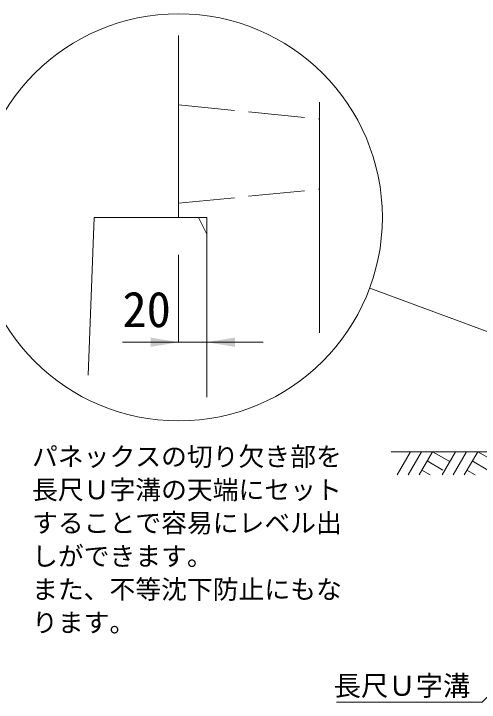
# Model space of a CAD drawing. Units: millimetres at full size, sheet at 1:20; some dimension numbers follow another scale. Extents: x -5417 to 12733, y 2858 to 10283.
# Drawn here: x -2922 to -1929, y 7068 to 8537 of the extents above; entities that cross this region are included whole.
import ezdxf
from ezdxf.enums import TextEntityAlignment as Align

# ---------------------------------------------------------------- set-up
doc = ezdxf.new("R2010")
doc.units = ezdxf.units.MM
doc.header["$LTSCALE"] = 20
doc.linetypes.add('DASHED', pattern=[7.5, 6, -1.5])
for name, color, linetype, lineweight in [('0_2', 7, 'Continuous', 13), ('寸法線', 7, 'Continuous', 9), ('引出線', 4, 'Continuous', 9), ('本体', 2, 'Continuous', 20), ('ﾊｯﾁﾝｸﾞ', 7, 'Continuous', 5)]:
    doc.layers.add(name, color=color, linetype=linetype, lineweight=lineweight)
doc.styles.add('ＭＳ ゴシック', font='')
doc.styles.get('ＭＳ ゴシック').set_extended_font_data('MS Gothic')

# ---------------------------------------------------------------- blocks, each defined once
blk = doc.blocks.new('filled_arrow')
at = {"color": 0, "linetype": 'Continuous', "lineweight": -2}
blk.add_solid([(7.5, 1.25), (0, 0), (7.5, -1.25)], dxfattribs=at)

msp = doc.modelspace()

# ---------------------------------------------------------------- linework, layer by layer
at = {"layer": '0_2', "lineweight": 9}
msp.add_line((-2162.71, 7951.86), (-1337.08, 7646.06), dxfattribs=at)
at = {"layer": '0_2', "lineweight": 20}
msp.add_line((-1799.05, 7602.72), (-2117.02, 7602.72), dxfattribs=at)
at = {"layer": '0_2', "lineweight": 9}
msp.add_circle((-2570.03, 8102.72), 434.36, dxfattribs=at)
at = {"layer": '寸法線'}
for p, q in [((-2570.03, 8022.72), (-2570.03, 7836.31)), ((-2510.03, 8022.72), (-2510.03, 7836.31)), ((-2690.03, 7836.31), (-2390.03, 7836.31))]:
    msp.add_line(p, q, dxfattribs=at)
at = {"layer": '引出線'}
msp.add_lwpolyline([(-1738.2, 7253.12), (-1923.15, 7068.17), (-2233.23, 7068.17)], dxfattribs=at)
at = {"layer": '本体'}
for p, q in [((-2570.03, 8490.74), (-2570.03, 8102.72)), ((-2270.03, 8348.8), (-2270.03, 7856.63)), ((-2750.03, 8102.72), (-2762.97, 7766.08)), ((-2750.03, 8102.72), (-2528.03, 8102.72)), ((-2510.03, 8102.72), (-2570.03, 8102.72)), ((-2510.03, 8066.72), (-2528.03, 8102.72)), ((-2510.03, 8102.72), (-2510.03, 7719.37))]:
    msp.add_line(p, q, dxfattribs=at)
at = {"layer": '本体', "linetype": 'DASHED', "lineweight": 9}
for p, q in [((-2570.03, 8342.72), (-2270.03, 8312.72)), ((-2570.03, 8132.72), (-2270.03, 8162.72))]:
    msp.add_line(p, q, dxfattribs=at)
at = {"layer": 'ﾊｯﾁﾝｸﾞ', "lineweight": 9}
for p, q in [((-2075.68, 7602.72), (-2104.32, 7553.1)), ((-2052.05, 7602.72), (-2080.7, 7553.1)), ((-2028.43, 7602.72), (-2057.08, 7553.1)), ((-2028.43, 7602.72), (-1991.86, 7581.61)), ((-1979.67, 7602.72), (-2008.32, 7553.1)), ((-1956.05, 7602.72), (-1984.7, 7553.1)), ((-1932.43, 7602.72), (-1961.08, 7553.1)), ((-1932.43, 7602.72), (-1895.86, 7581.61)), ((-2039.85, 7582.94), (-2006.44, 7563.64)), ((-1943.85, 7582.94), (-1910.44, 7563.64)), ((-2051.27, 7563.15), (-2033.86, 7553.1)), ((-1955.28, 7563.15), (-1937.86, 7553.1))]:
    msp.add_line(p, q, dxfattribs=at)

# ---------------------------------------------------------------- block references
at = {"layer": '寸法線', "xscale": 8, "yscale": 8, "rotation": 180}
msp.add_blockref('filled_arrow', (-2570.03, 7836.31), dxfattribs=at)
at = {"layer": '寸法線', "xscale": 8, "yscale": 8}
msp.add_blockref('filled_arrow', (-2510.03, 7836.31), dxfattribs=at)

# ---------------------------------------------------------------- texts
at = {"layer": '0_2', "style": 'ＭＳ ゴシック'}
for s, p in [('パネックスの切り欠き部を', (-2882.63, 7612.52)), ('長尺Ｕ字溝の天端にセット', (-2882.63, 7541.68)), ('することで容易にレベル出', (-2882.63, 7470.85)), ('しができます。', (-2882.63, 7400.02)), ('また、不等沈下防止にもな', (-2882.63, 7329.18)), ('ります。', (-2882.63, 7258.35))]:
    msp.add_text(s, height=40.35, dxfattribs=at).set_placement(p, align=Align.TOP_LEFT)
at = {"layer": '寸法線', "style": 'ＭＳ ゴシック'}
msp.add_text('20', height=75.95, dxfattribs=at).set_placement((-2638.28, 7906.41), align=Align.MIDDLE_CENTER)
at = {"layer": '引出線', "style": 'ＭＳ ゴシック'}
msp.add_text('長尺Ｕ字溝', height=42.72, dxfattribs=at).set_placement((-1948.15, 7124.68), align=Align.TOP_RIGHT)

doc.saveas('drawing.dxf')
